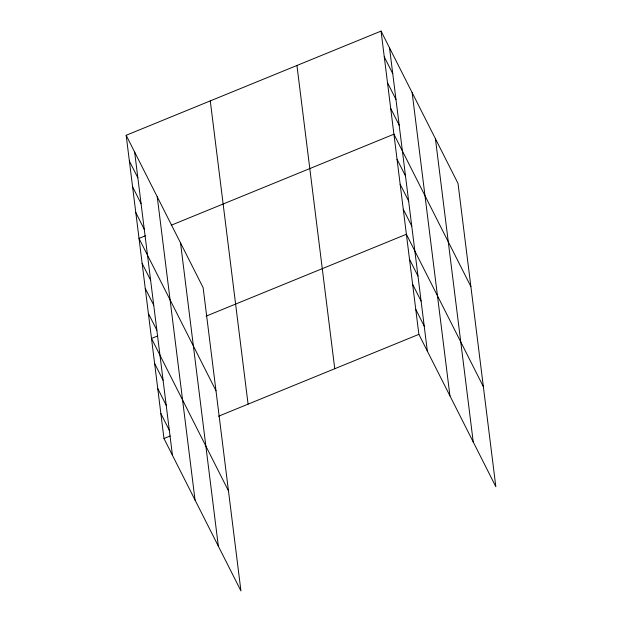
<?xml version="1.0" encoding="UTF-8"?>
<svg xmlns="http://www.w3.org/2000/svg" width="622" height="622" viewBox="0 0 622 622"><rect width="100%" height="100%" fill="white"/><g stroke="black" fill="none" stroke-linecap="round" stroke-linejoin="round"><path stroke-width="0.93" d="M126.165 135.277L203.13 287.652L240.939 590.9L163.975 438.526L126.165 135.277L381.061 31.1L458.025 183.474L495.835 486.723L418.87 334.348L381.061 31.1M145.284 235.824L139.017 238.382L215.989 390.756M171.237 225.218L393.913 134.204L470.885 286.579M157.763 335.896L151.496 338.454L228.461 490.828M206.084 316.147L406.391 234.276L483.356 386.651M163.975 438.526L170.234 435.968M218.555 416.219L418.87 334.348M384.272 56.874L392.746 73.645M387.49 82.656L395.957 99.427M390.702 108.43L399.176 125.201M397.03 159.224L405.505 175.995M400.156 184.244L408.623 201.015M403.274 209.256L411.741 226.035M409.509 259.296L417.984 276.067M412.627 284.316L421.102 301.087M415.745 309.336L424.22 326.107M129.376 161.051L137.851 177.83M132.595 186.833L141.062 203.604M135.806 212.607L144.281 229.378M142.135 263.401L150.61 280.172M145.26 288.421L153.727 305.192M148.378 313.441L156.845 330.212M154.614 363.473L163.088 380.244M157.731 388.493L166.206 405.264M160.849 413.513L169.324 430.284M435.423 138.722L473.233 441.978M412.137 92.616L449.939 395.872M389.535 47.871L427.337 351.127M296.943 65.481L334.753 368.729M210.283 100.896L248.085 404.152M180.528 242.899L218.338 546.155M157.242 196.801L195.044 500.049M134.64 152.048L172.442 455.304"/></g></svg>
